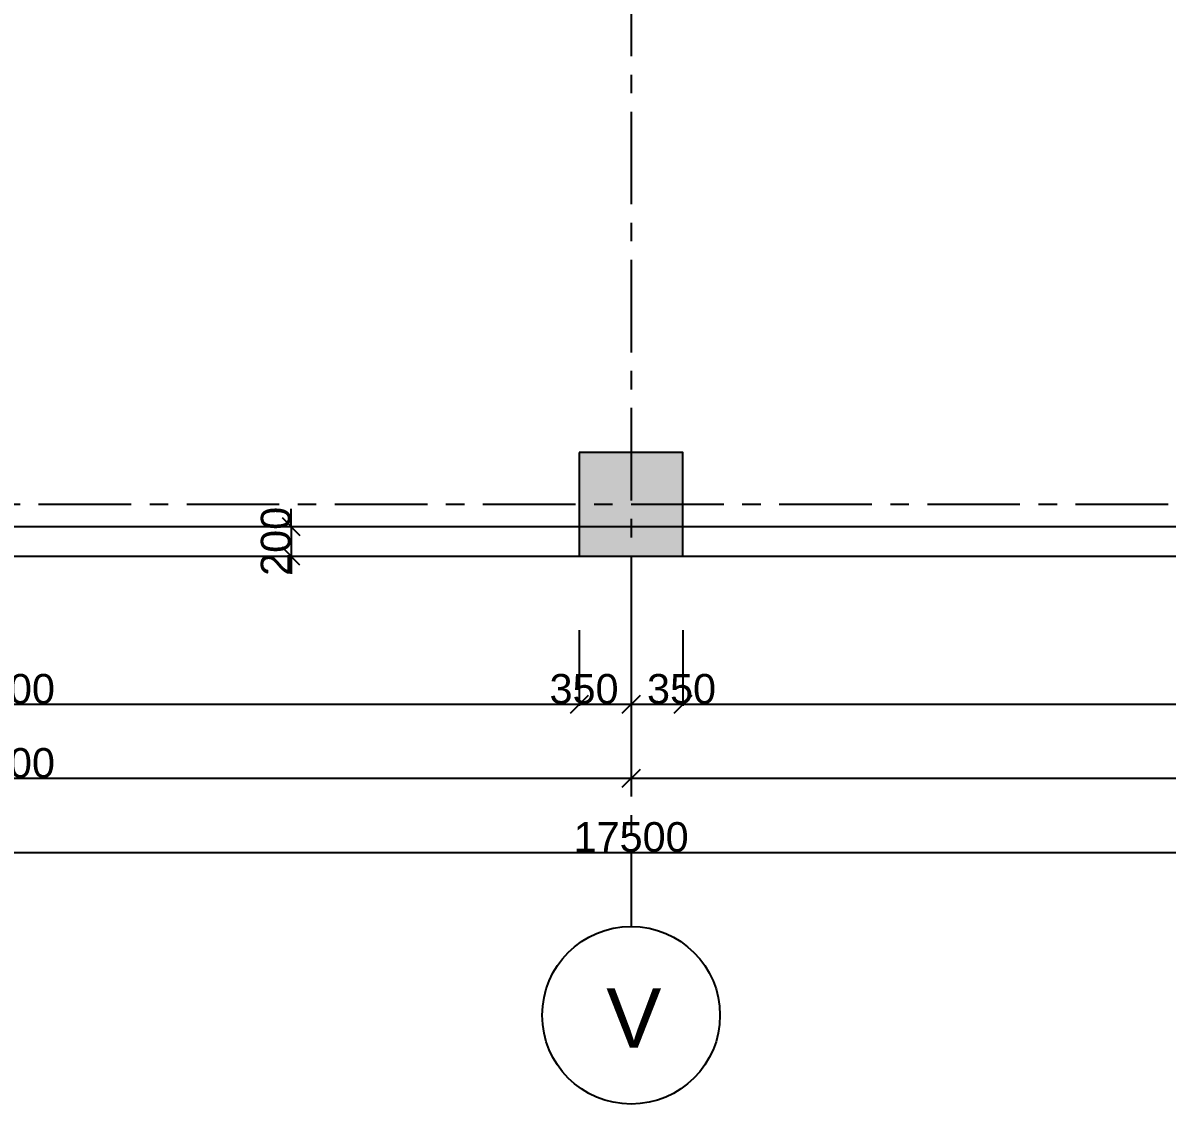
# Model space of a CAD drawing. Header units: inches. Extents: x -17552 to 18736, y -11730 to 14768.
# Drawn here: x -3808 to 3916, y -5782 to 1519 of the extents above; entities that cross this region are included whole.
import ezdxf

# ---------------------------------------------------------------- set-up
doc = ezdxf.new("R2010")
doc.units = ezdxf.units.IN
doc.header["$MEASUREMENT"] = 0
doc.linetypes.add('CENTER', pattern=[2, 1.25, -0.25, 0.25, -0.25])
for name, color, linetype in [('DIM', 3, 'Continuous'), ('DIM TEXT', 7, 'Continuous'), ('WALL', 255, 'Continuous'), ('轴线', 10, 'CENTER')]:
    doc.layers.add(name, color=color, linetype=linetype)
doc.styles.get("Standard").update_dxf_attribs({"font": 'arial.ttf'})
doc.dimstyles.new('DIM-200MM', dxfattribs={"dimtxt": 200, "dimasz": 120, "dimexe": 10, "dimexo": 10, "dimgap": 0.7, "dimtad": 1, "dimdec": 0, "dimrnd": 5, "dimzin": 1, "dimdsep": 46, "dimtxsty": 'Standard', "dimblk": 'OBLIQUE', "dimcen": 0.5, "dimdle": 1, "dimclrd": 256, "dimclre": 256, "dimclrt": 7, "dimaunit": 1, "dimadec": 0, "dimazin": 0, "dimtfac": 1, "dimtdec": 0, "dimtix": 1, "dimtmove": 2, "dimatfit": 3, "dimfxl": 0, "dimtolj": 1, "dimtzin": 1, "dimarcsym": 0})

# ---------------------------------------------------------------- blocks, each defined once
blk = doc.blocks.new('_Oblique')
at = {"color": 0, "linetype": 'ByBlock', "lineweight": -2}
blk.add_line((-0.5, -0.5), (0.5, 0.5), dxfattribs=at)
blk = doc.blocks.new('*D280')
at = {"layer": 'DEFPOINTS', "color": 0, "transparency": 16777216}
for p in [(-52, -1881.7), (-7752, -2081.7), (-52, -3081.7)]:
    blk.add_point(p, dxfattribs=at)
at = {"layer": 'DIM', "lineweight": -2, "transparency": 16777216}
for p, q in [((-7752, -2581.7), (-7752, -3091.7)), ((-52, -2581.7), (-52, -3091.7)), ((-7753, -3081.7), (-51, -3081.7))]:
    blk.add_line(p, q, dxfattribs=at)
at = {"layer": 'DIM', "lineweight": -2, "transparency": 16777216, "xscale": 120, "yscale": 120, "zscale": 120, "rotation": 180}
blk.add_blockref('_Oblique', (-7752, -3081.7), dxfattribs=at)
at = {"layer": 'DIM', "lineweight": -2, "transparency": 16777216, "xscale": 120, "yscale": 120, "zscale": 120}
blk.add_blockref('_Oblique', (-52, -3081.7), dxfattribs=at)
at = {"layer": 'DIM', "color": 7, "transparency": 16777216, "insert": (-3902, -2978.9), "char_height": 200, "attachment_point": 5}
blk.add_mtext('\\A1;7700', dxfattribs=at)
blk = doc.blocks.new('*D281')
at = {"layer": 'DEFPOINTS', "color": 0, "transparency": 16777216}
for p in [(-52, -1881.7), (298, -1881.7), (298, -3081.7)]:
    blk.add_point(p, dxfattribs=at)
at = {"layer": 'DIM', "lineweight": -2, "transparency": 16777216}
for p, q in [((-52, -2581.7), (-52, -3091.7)), ((298, -2581.7), (298, -3091.7)), ((-53, -3081.7), (299, -3081.7))]:
    blk.add_line(p, q, dxfattribs=at)
at = {"layer": 'DIM', "lineweight": -2, "transparency": 16777216, "xscale": 120, "yscale": 120, "zscale": 120, "rotation": 180}
blk.add_blockref('_Oblique', (-52, -3081.7), dxfattribs=at)
at = {"layer": 'DIM', "lineweight": -2, "transparency": 16777216, "xscale": 120, "yscale": 120, "zscale": 120}
blk.add_blockref('_Oblique', (298, -3081.7), dxfattribs=at)
at = {"layer": 'DIM', "color": 7, "transparency": 16777216, "insert": (-19.7, -2978.9), "char_height": 200, "attachment_point": 5}
blk.add_mtext('\\A1;350', dxfattribs=at)
blk = doc.blocks.new('*D282')
at = {"layer": 'DEFPOINTS', "color": 0, "transparency": 16777216}
for p in [(298, -1881.7), (648, -1881.7), (648, -3081.7)]:
    blk.add_point(p, dxfattribs=at)
at = {"layer": 'DIM', "lineweight": -2, "transparency": 16777216}
for p, q in [((298, -2581.7), (298, -3091.7)), ((648, -2581.7), (648, -3091.7)), ((297, -3081.7), (649, -3081.7))]:
    blk.add_line(p, q, dxfattribs=at)
at = {"layer": 'DIM', "lineweight": -2, "transparency": 16777216, "xscale": 120, "yscale": 120, "zscale": 120, "rotation": 180}
blk.add_blockref('_Oblique', (298, -3081.7), dxfattribs=at)
at = {"layer": 'DIM', "lineweight": -2, "transparency": 16777216, "xscale": 120, "yscale": 120, "zscale": 120}
blk.add_blockref('_Oblique', (648, -3081.7), dxfattribs=at)
at = {"layer": 'DIM', "color": 7, "transparency": 16777216, "insert": (638.3, -2978.9), "char_height": 200, "attachment_point": 5}
blk.add_mtext('\\A1;350', dxfattribs=at)
blk = doc.blocks.new('*D283')
at = {"layer": 'DEFPOINTS', "color": 0, "transparency": 16777216}
for p in [(648, -1881.7), (8348, -1881.7), (8348, -3081.7)]:
    blk.add_point(p, dxfattribs=at)
at = {"layer": 'DIM', "lineweight": -2, "transparency": 16777216}
for p, q in [((648, -2581.7), (648, -3091.7)), ((8348, -2581.7), (8348, -3091.7)), ((647, -3081.7), (8349, -3081.7))]:
    blk.add_line(p, q, dxfattribs=at)
at = {"layer": 'DIM', "lineweight": -2, "transparency": 16777216, "xscale": 120, "yscale": 120, "zscale": 120, "rotation": 180}
blk.add_blockref('_Oblique', (648, -3081.7), dxfattribs=at)
at = {"layer": 'DIM', "lineweight": -2, "transparency": 16777216, "xscale": 120, "yscale": 120, "zscale": 120}
blk.add_blockref('_Oblique', (8348, -3081.7), dxfattribs=at)
at = {"layer": 'DIM', "color": 7, "transparency": 16777216, "insert": (4498, -2978.9), "char_height": 200, "attachment_point": 5}
blk.add_mtext('\\A1;7700', dxfattribs=at)
blk = doc.blocks.new('*D288')
at = {"layer": 'DEFPOINTS', "color": 0, "transparency": 16777216}
for p in [(-8102, -2081.7), (298, -2081.7), (298, -3581.7)]:
    blk.add_point(p, dxfattribs=at)
at = {"layer": 'DIM', "lineweight": -2, "transparency": 16777216}
for p, q in [((-8102, -3081.7), (-8102, -3591.7)), ((298, -3081.7), (298, -3591.7)), ((-8103, -3581.7), (299, -3581.7))]:
    blk.add_line(p, q, dxfattribs=at)
at = {"layer": 'DIM', "lineweight": -2, "transparency": 16777216, "xscale": 120, "yscale": 120, "zscale": 120, "rotation": 180}
blk.add_blockref('_Oblique', (-8102, -3581.7), dxfattribs=at)
at = {"layer": 'DIM', "lineweight": -2, "transparency": 16777216, "xscale": 120, "yscale": 120, "zscale": 120}
blk.add_blockref('_Oblique', (298, -3581.7), dxfattribs=at)
at = {"layer": 'DIM', "color": 7, "transparency": 16777216, "insert": (-3902, -3478.9), "char_height": 200, "attachment_point": 5}
blk.add_mtext('\\A1;8400', dxfattribs=at)
blk = doc.blocks.new('*D289')
at = {"layer": 'DEFPOINTS', "color": 0, "transparency": 16777216}
for p in [(298, -2081.7), (8698, -2081.7), (8698, -3581.7)]:
    blk.add_point(p, dxfattribs=at)
at = {"layer": 'DIM', "lineweight": -2, "transparency": 16777216}
for p, q in [((298, -3081.7), (298, -3591.7)), ((8698, -3081.7), (8698, -3591.7)), ((297, -3581.7), (8699, -3581.7))]:
    blk.add_line(p, q, dxfattribs=at)
at = {"layer": 'DIM', "lineweight": -2, "transparency": 16777216, "xscale": 120, "yscale": 120, "zscale": 120, "rotation": 180}
blk.add_blockref('_Oblique', (298, -3581.7), dxfattribs=at)
at = {"layer": 'DIM', "lineweight": -2, "transparency": 16777216, "xscale": 120, "yscale": 120, "zscale": 120}
blk.add_blockref('_Oblique', (8698, -3581.7), dxfattribs=at)
at = {"layer": 'DIM', "color": 7, "transparency": 16777216, "insert": (4498, -3478.9), "char_height": 200, "attachment_point": 5}
blk.add_mtext('\\A1;8400', dxfattribs=at)
blk = doc.blocks.new('*D290')
at = {"layer": 'DEFPOINTS', "color": 0, "transparency": 16777216}
for p in [(-8452, -2081.7), (9048, -2081.7), (9048, -4081.7)]:
    blk.add_point(p, dxfattribs=at)
at = {"layer": 'DIM', "lineweight": -2, "transparency": 16777216}
for p, q in [((-8452, -3581.7), (-8452, -4091.7)), ((9048, -3581.7), (9048, -4091.7)), ((-8453, -4081.7), (9049, -4081.7))]:
    blk.add_line(p, q, dxfattribs=at)
at = {"layer": 'DIM', "lineweight": -2, "transparency": 16777216, "xscale": 120, "yscale": 120, "zscale": 120, "rotation": 180}
blk.add_blockref('_Oblique', (-8452, -4081.7), dxfattribs=at)
at = {"layer": 'DIM', "lineweight": -2, "transparency": 16777216, "xscale": 120, "yscale": 120, "zscale": 120}
blk.add_blockref('_Oblique', (9048, -4081.7), dxfattribs=at)
at = {"layer": 'DIM', "color": 7, "transparency": 16777216, "insert": (298, -3978.9), "char_height": 200, "attachment_point": 5}
blk.add_mtext('\\A1;17500', dxfattribs=at)
blk = doc.blocks.new('*D293')
at = {"layer": 'DEFPOINTS', "color": 0, "transparency": 16777216}
for p in [(1460.5, 8919.5), (-10202, -2081.7), (-8452, -2081.7)]:
    blk.add_point(p, dxfattribs=at)
at = {"layer": 'DIM', "lineweight": -2, "transparency": 16777216}
for p, q in [((-9702, 8919.5), (-10212, 8919.5)), ((-10202, 8920.5), (-10202, -2082.7)), ((-9702, -2081.7), (-10212, -2081.7))]:
    blk.add_line(p, q, dxfattribs=at)
at = {"layer": 'DIM', "lineweight": -2, "transparency": 16777216, "xscale": 120, "yscale": 120, "zscale": 120}
for p, rotation in [((-10202, 8919.5), 90), ((-10202, -2081.7), 270)]:
    blk.add_blockref('_Oblique', p, dxfattribs=dict(at, rotation=rotation))
at = {"layer": 'DIM', "color": 7, "transparency": 16777216, "insert": (-10304.8, 3418.9), "char_height": 200, "attachment_point": 5, "rotation": 90}
blk.add_mtext('\\A1;11000', dxfattribs=at)
blk = doc.blocks.new('*D306')
at = {"layer": 'DEFPOINTS', "color": 0, "transparency": 16777216}
for p in [(-3369, -1881.7), (-3369, -2081.7), (-1997.6, -2081.7)]:
    blk.add_point(p, dxfattribs=at)
at = {"layer": 'DIM', "lineweight": -2, "transparency": 16777216}
for p, q in [((-1997.6, -1881.7), (-1997.6, -1761.7)), ((-2497.6, -1881.7), (-1987.6, -1881.7)), ((-1997.6, -1881.7), (-1997.6, -2081.7)), ((-2497.6, -2081.7), (-1987.6, -2081.7)), ((-1997.6, -2081.7), (-1997.6, -2201.7))]:
    blk.add_line(p, q, dxfattribs=at)
at = {"layer": 'DIM', "lineweight": -2, "transparency": 16777216, "xscale": 120, "yscale": 120, "zscale": 120}
for p, rotation in [((-1997.6, -1881.7), 270), ((-1997.6, -2081.7), 90)]:
    blk.add_blockref('_Oblique', p, dxfattribs=dict(at, rotation=rotation))
at = {"layer": 'DIM', "color": 7, "transparency": 16777216, "insert": (-2100.5, -1981.7), "char_height": 200, "attachment_point": 5, "rotation": 90}
blk.add_mtext('\\A1;200', dxfattribs=at)

msp = doc.modelspace()

# ---------------------------------------------------------------- hatches: boundary and pattern name
at = {"layer": 'WALL'}
msp.add_hatch(color=256, dxfattribs=at).paths.add_polyline_path([(-52, -1381.7), (-52, -2081.7), (648, -2081.7), (648, -1381.7)])

# ---------------------------------------------------------------- linework, layer by layer
at = {"layer": 'DIM'}
msp.add_line((298, -4081.7), (298, -4581.7), dxfattribs=at)
msp.add_circle((298, -5181.7), 600, dxfattribs=at)
at = {"layer": 'WALL'}
for p, q in [((-8002, -1881.7), (8598, -1881.7)), ((-8002, -2081.7), (8598, -2081.7))]:
    msp.add_line(p, q, dxfattribs=at)
msp.add_lwpolyline([(-52, -1381.7), (-52, -2081.7), (648, -2081.7), (648, -1381.7)], close=True, dxfattribs=at)
msp.add_lwpolyline([(-52, -1381.7), (-52, -2081.7), (648, -2081.7), (648, -1381.7)], close=True, dxfattribs=at)
at = {"layer": '轴线', "ltscale": 500}
for p, q in [((298, 10919.5), (298, -4581.7)), ((-10702, -1731.7), (10798, -1731.7))]:
    msp.add_line(p, q, dxfattribs=at)

# ---------------------------------------------------------------- texts
at = {"layer": 'DIM TEXT', "insert": (129.9, -4999.8), "char_height": 400, "attachment_point": 1}
msp.add_mtext_dynamic_manual_height_columns('V', width=10456.675, gutter_width=2, heights=[0], dxfattribs=at)

# ---------------------------------------------------------------- dimensions: what is measured, and where the dimension line sits
at = {"layer": 'DIM'}
for base, p1, p2, picture, middle in [((-10202, -2081.7), (1460.5, 8919.5), (-8452, -2081.7), '*D293', (-10304.8, 3418.9)), ((-1997.6, -2081.7), (-3369, -1881.7), (-3369, -2081.7), '*D306', (-2100.5, -1981.7))]:
    dim = msp.add_linear_dim(base=base, p1=p1, p2=p2, angle=90, dimstyle='DIM-200MM', dxfattribs=at)
    dim.commit()
    dim.dimension.update_dxf_attribs({"geometry": picture, "text_midpoint": middle})
for base, p1, p2, picture, middle in [((-52, -3081.7), (-7752, -2081.7), (-52, -1881.7), '*D280', (-3902, -2978.9)), ((8348, -3081.7), (648, -1881.7), (8348, -1881.7), '*D283', (4498, -2978.9)), ((9048, -4081.7), (-8452, -2081.7), (9048, -2081.7), '*D290', (298, -3978.9)), ((298, -3581.7), (-8102, -2081.7), (298, -2081.7), '*D288', (-3902, -3478.9)), ((8698, -3581.7), (298, -2081.7), (8698, -2081.7), '*D289', (4498, -3478.9))]:
    dim = msp.add_linear_dim(base=base, p1=p1, p2=p2, dimstyle='DIM-200MM', dxfattribs=at)
    dim.commit()
    dim.dimension.update_dxf_attribs({"geometry": picture, "text_midpoint": middle})
for base, p1, p2, picture, middle in [((298, -3081.7), (-52, -1881.7), (298, -1881.7), '*D281', (-19.7, -2978.9)), ((648, -3081.7), (298, -1881.7), (648, -1881.7), '*D282', (638.3, -2978.9))]:
    dim = msp.add_linear_dim(base=base, p1=p1, p2=p2, dimstyle='DIM-200MM', dxfattribs=at)
    dim.commit()
    dim.dimension.update_dxf_attribs({"geometry": picture, "text_midpoint": middle, "dimtype": 160})

doc.saveas('drawing.dxf')
